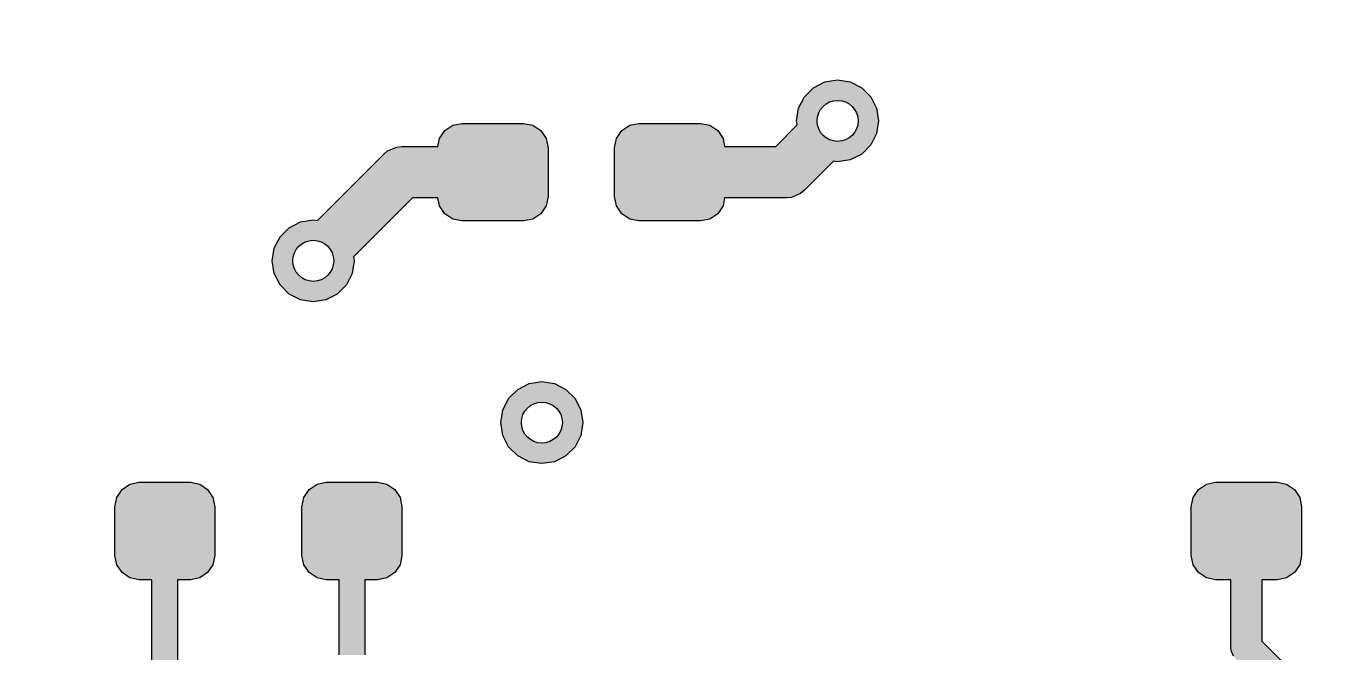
# Model space of a CAD drawing. Header units: millimetres. Extents: x -3894 to -3474, y -291 to 6.
# Drawn here: x -3812.19 to -3799.43, y -69.35 to -63.24 of the extents above; entities that cross this region are included whole.
import ezdxf

# ---------------------------------------------------------------- set-up
doc = ezdxf.new("R2010")
doc.units = ezdxf.units.MM
doc.layers.add('BLACK', color=7, linetype='Continuous')

msp = doc.modelspace()

# ---------------------------------------------------------------- hatches: boundary and pattern name
h = msp.add_hatch(color=256)
h.dxf.hatch_style = 1
h.paths.add_polyline_path([(-3814.988, -77.559), (-3815.007, -77.543), (-3815.052, -77.525), (-3815.076, -77.522), (-3818.711, -77.522), (-3818.767, -77.412), (-3818.856, -77.324), (-3818.967, -77.267), (-3819.091, -77.247), (-3819.215, -77.267), (-3819.326, -77.324), (-3819.415, -77.412), (-3819.471, -77.524), (-3819.491, -77.647), (-3819.471, -77.771), (-3819.415, -77.882), (-3819.326, -77.971), (-3819.215, -78.028), (-3819.091, -78.047), (-3818.967, -78.028), (-3818.856, -77.971), (-3818.767, -77.882), (-3818.711, -77.772), (-3815.128, -77.772), (-3814.668, -78.233), (-3814.668, -78.267), (-3814.671, -78.269), (-3814.687, -78.293), (-3814.693, -78.322), (-3814.693, -79.772), (-3814.687, -79.8), (-3814.671, -79.825), (-3814.647, -79.841), (-3814.618, -79.847), (-3814.468, -79.847), (-3814.439, -79.841), (-3814.415, -79.825), (-3814.399, -79.8), (-3814.393, -79.772), (-3814.393, -78.322), (-3814.399, -78.293), (-3814.415, -78.269), (-3814.418, -78.267), (-3814.418, -78.181), (-3814.42, -78.157), (-3814.426, -78.143), (-3814.439, -78.112), (-3814.454, -78.093)])
h.paths.add_polyline_path([(-3819.291, -77.647, -1), (-3818.891, -77.647, -1)], flags=16)
h.paths.add_polyline_path([(-3815.899, -68.04), (-3815.955, -67.928), (-3816.044, -67.84), (-3816.155, -67.783), (-3816.279, -67.763), (-3816.403, -67.783), (-3816.514, -67.84), (-3816.603, -67.928), (-3816.659, -68.04), (-3816.679, -68.163), (-3816.659, -68.287), (-3816.603, -68.398), (-3816.514, -68.487), (-3816.403, -68.544), (-3816.279, -68.563), (-3816.155, -68.544), (-3816.044, -68.487), (-3815.955, -68.398), (-3815.899, -68.287), (-3815.879, -68.163)])
h.paths.add_polyline_path([(-3816.079, -68.163, -1), (-3816.479, -68.163, -1)], flags=16)
h.paths.add_polyline_path([(-3815.379, -66.663), (-3815.399, -66.54), (-3815.455, -66.428), (-3815.544, -66.34), (-3815.655, -66.283), (-3815.779, -66.263), (-3815.903, -66.283), (-3816.014, -66.34), (-3816.103, -66.428), (-3816.159, -66.54), (-3816.179, -66.663), (-3816.159, -66.787), (-3816.103, -66.898), (-3816.014, -66.987), (-3815.903, -67.044), (-3815.779, -67.063), (-3815.655, -67.044), (-3815.544, -66.987), (-3815.455, -66.898), (-3815.399, -66.787)])
h.paths.add_polyline_path([(-3815.979, -66.663, -1), (-3815.579, -66.663, -1)], flags=16)
h.paths.add_polyline_path([(-3815.379, -65.163), (-3815.399, -65.04), (-3815.455, -64.928), (-3815.544, -64.84), (-3815.655, -64.783), (-3815.779, -64.763), (-3815.903, -64.783), (-3816.014, -64.84), (-3816.103, -64.928), (-3816.159, -65.04), (-3816.179, -65.163), (-3816.159, -65.287), (-3816.103, -65.398), (-3816.014, -65.487), (-3815.903, -65.544), (-3815.779, -65.563), (-3815.655, -65.544), (-3815.544, -65.487), (-3815.455, -65.398), (-3815.399, -65.287)])
h.paths.add_polyline_path([(-3815.979, -65.163, -1), (-3815.579, -65.163, -1)], flags=16)
h.paths.add_polyline_path([(-3812.399, -63.79), (-3812.455, -63.678), (-3812.544, -63.59), (-3812.655, -63.533), (-3812.779, -63.513), (-3812.903, -63.533), (-3813.014, -63.59), (-3813.103, -63.678), (-3813.159, -63.79), (-3813.179, -63.913), (-3813.159, -64.037), (-3813.103, -64.148), (-3813.014, -64.237), (-3812.903, -64.294), (-3812.779, -64.313), (-3812.655, -64.294), (-3812.544, -64.237), (-3812.455, -64.148), (-3812.399, -64.037), (-3812.379, -63.913)])
h.paths.add_polyline_path([(-3812.579, -63.913, -1), (-3812.979, -63.913, -1)], flags=16)
h.paths.add_polyline_path([(-3807.104, -64.426), (-3807.122, -64.335), (-3807.174, -64.258), (-3807.251, -64.206), (-3807.342, -64.188), (-3807.942, -64.188), (-3808.032, -64.206), (-3808.109, -64.258), (-3808.161, -64.335), (-3808.177, -64.413), (-3808.529, -64.413), (-3808.578, -64.418), (-3808.668, -64.456), (-3808.706, -64.487), (-3809.354, -65.135), (-3809.394, -65.128), (-3809.518, -65.148), (-3809.629, -65.205), (-3809.718, -65.293), (-3809.774, -65.405), (-3809.794, -65.528), (-3809.774, -65.652), (-3809.718, -65.763), (-3809.629, -65.852), (-3809.518, -65.909), (-3809.394, -65.928), (-3809.27, -65.909), (-3809.159, -65.852), (-3809.07, -65.763), (-3809.014, -65.652), (-3808.994, -65.528), (-3809, -65.488), (-3808.425, -64.913), (-3808.177, -64.913), (-3808.161, -64.992), (-3808.109, -65.069), (-3808.032, -65.12), (-3807.942, -65.138), (-3807.342, -65.138), (-3807.251, -65.12), (-3807.174, -65.069), (-3807.122, -64.992), (-3807.104, -64.901)])
h.paths.add_polyline_path([(-3809.194, -65.528, -1), (-3809.594, -65.528, -1)], flags=16)
h.paths.add_polyline_path([(-3806.929, -66.783), (-3807.04, -66.726), (-3807.164, -66.706), (-3807.288, -66.726), (-3807.399, -66.783), (-3807.488, -66.871), (-3807.544, -66.983), (-3807.564, -67.106), (-3807.544, -67.23), (-3807.488, -67.341), (-3807.399, -67.43), (-3807.288, -67.487), (-3807.164, -67.506), (-3807.04, -67.487), (-3806.929, -67.43), (-3806.84, -67.341), (-3806.784, -67.23), (-3806.764, -67.106), (-3806.784, -66.983), (-3806.84, -66.871)])
h.paths.add_polyline_path([(-3806.964, -67.106, -1), (-3807.364, -67.106, -1)], flags=16)
h.paths.add_polyline_path([(-3804.319, -64.557), (-3804.279, -64.563), (-3804.155, -64.544), (-3804.044, -64.487), (-3803.955, -64.398), (-3803.899, -64.287), (-3803.879, -64.163), (-3803.899, -64.04), (-3803.955, -63.928), (-3804.044, -63.84), (-3804.155, -63.783), (-3804.279, -63.763), (-3804.403, -63.783), (-3804.514, -63.84), (-3804.603, -63.928), (-3804.659, -64.04), (-3804.679, -64.163), (-3804.673, -64.203), (-3804.883, -64.413), (-3805.382, -64.413), (-3805.397, -64.335), (-3805.449, -64.258), (-3805.526, -64.206), (-3805.617, -64.188), (-3806.217, -64.188), (-3806.307, -64.206), (-3806.384, -64.258), (-3806.436, -64.335), (-3806.454, -64.426), (-3806.454, -64.901), (-3806.436, -64.992), (-3806.384, -65.069), (-3806.307, -65.12), (-3806.217, -65.138), (-3805.617, -65.138), (-3805.526, -65.12), (-3805.449, -65.069), (-3805.397, -64.992), (-3805.382, -64.913), (-3804.779, -64.913), (-3804.73, -64.909), (-3804.64, -64.871), (-3804.602, -64.84)])
h.paths.add_polyline_path([(-3804.479, -64.163, -1), (-3804.079, -64.163, -1)], flags=16)
h = msp.add_hatch(color=256)
h.dxf.hatch_style = 1
h.paths.add_polyline_path([(-3810.354, -67.926), (-3810.372, -67.835), (-3810.424, -67.758), (-3810.501, -67.706), (-3810.592, -67.688), (-3811.092, -67.688), (-3811.182, -67.706), (-3811.259, -67.758), (-3811.311, -67.835), (-3811.329, -67.926), (-3811.329, -68.401), (-3811.311, -68.492), (-3811.259, -68.569), (-3811.182, -68.62), (-3811.092, -68.638), (-3810.967, -68.638), (-3810.967, -70.996), (-3810.944, -70.974), (-3810.833, -70.917), (-3810.717, -70.899), (-3810.717, -68.638), (-3810.592, -68.638), (-3810.501, -68.62), (-3810.424, -68.569), (-3810.372, -68.492), (-3810.354, -68.401)])
h.paths.add_polyline_path([(-3808.529, -67.926), (-3808.547, -67.835), (-3808.599, -67.758), (-3808.676, -67.706), (-3808.767, -67.688), (-3809.267, -67.688), (-3809.357, -67.706), (-3809.434, -67.758), (-3809.486, -67.835), (-3809.504, -67.926), (-3809.504, -68.401), (-3809.486, -68.492), (-3809.434, -68.569), (-3809.357, -68.62), (-3809.267, -68.638), (-3809.142, -68.638), (-3809.142, -69.372), (-3808.892, -69.372), (-3808.892, -68.638), (-3808.767, -68.638), (-3808.676, -68.62), (-3808.599, -68.569), (-3808.547, -68.492), (-3808.529, -68.401)])
h = msp.add_hatch(color=256)
h.dxf.hatch_style = 1
h.paths.add_polyline_path([(-3784.381, -82.427), (-3784.493, -82.37), (-3784.617, -82.351), (-3784.74, -82.37), (-3784.852, -82.427), (-3784.94, -82.516), (-3784.997, -82.627), (-3785.017, -82.751), (-3784.997, -82.874), (-3784.94, -82.986), (-3784.852, -83.074), (-3784.74, -83.131), (-3784.617, -83.151), (-3784.493, -83.131), (-3784.381, -83.074), (-3784.293, -82.986), (-3784.236, -82.874), (-3784.217, -82.751), (-3784.236, -82.627), (-3784.293, -82.516)])
h.paths.add_polyline_path([(-3784.417, -82.751, -1), (-3784.817, -82.751, -1)], flags=16)
h.paths.add_polyline_path([(-3786.705, -81.428), (-3786.794, -81.34), (-3786.905, -81.283), (-3787.029, -81.263), (-3787.153, -81.283), (-3787.264, -81.34), (-3787.353, -81.428), (-3787.409, -81.54), (-3787.429, -81.663), (-3787.409, -81.787), (-3787.353, -81.898), (-3787.264, -81.987), (-3787.153, -82.044), (-3787.029, -82.063), (-3786.905, -82.044), (-3786.794, -81.987), (-3786.705, -81.898), (-3786.649, -81.787), (-3786.629, -81.663), (-3786.649, -81.54)])
h.paths.add_polyline_path([(-3786.829, -81.663, -1), (-3787.229, -81.663, -1)], flags=16)
h.paths.add_polyline_path([(-3788.149, -81.04), (-3788.205, -80.928), (-3788.294, -80.84), (-3788.405, -80.783), (-3788.529, -80.763), (-3788.653, -80.783), (-3788.764, -80.84), (-3788.853, -80.928), (-3788.909, -81.04), (-3788.929, -81.163), (-3788.909, -81.287), (-3788.853, -81.398), (-3788.764, -81.487), (-3788.653, -81.544), (-3788.529, -81.563), (-3788.405, -81.544), (-3788.294, -81.487), (-3788.205, -81.398), (-3788.149, -81.287), (-3788.129, -81.163)])
h.paths.add_polyline_path([(-3788.329, -81.163, -1), (-3788.729, -81.163, -1)], flags=16)
h.paths.add_polyline_path([(-3795.229, -74.326), (-3795.247, -74.235), (-3795.299, -74.158), (-3795.376, -74.106), (-3795.467, -74.088), (-3795.879, -74.088), (-3795.879, -73.493), (-3795.867, -73.493), (-3795.804, -73.481), (-3795.752, -73.446), (-3795.716, -73.393), (-3795.704, -73.331), (-3795.704, -72.096), (-3795.716, -72.034), (-3795.752, -71.981), (-3795.804, -71.946), (-3795.867, -71.933), (-3795.879, -71.933), (-3795.882, -71.904), (-3795.891, -71.882), (-3795.904, -71.85), (-3795.923, -71.827), (-3796.493, -71.257), (-3796.516, -71.239), (-3796.547, -71.226), (-3796.57, -71.216), (-3796.599, -71.213), (-3797.862, -71.213), (-3797.905, -71.128), (-3797.994, -71.04), (-3798.105, -70.983), (-3798.229, -70.963), (-3798.353, -70.983), (-3798.382, -70.998), (-3800.142, -69.239), (-3800.142, -68.638), (-3799.992, -68.638), (-3799.901, -68.62), (-3799.824, -68.569), (-3799.772, -68.492), (-3799.754, -68.401), (-3799.754, -67.926), (-3799.772, -67.835), (-3799.824, -67.758), (-3799.901, -67.706), (-3799.992, -67.688), (-3800.592, -67.688), (-3800.682, -67.706), (-3800.759, -67.758), (-3800.811, -67.835), (-3800.829, -67.926), (-3800.829, -68.401), (-3800.811, -68.492), (-3800.759, -68.569), (-3800.682, -68.62), (-3800.592, -68.638), (-3800.442, -68.638), (-3800.442, -69.301), (-3800.439, -69.33), (-3800.416, -69.384), (-3800.398, -69.407), (-3798.594, -71.21), (-3798.609, -71.24), (-3798.629, -71.363), (-3798.609, -71.487), (-3798.553, -71.598), (-3798.464, -71.687), (-3798.353, -71.744), (-3798.229, -71.763), (-3798.105, -71.744), (-3797.994, -71.687), (-3797.905, -71.598), (-3797.862, -71.513), (-3796.661, -71.513), (-3796.233, -71.942), (-3796.254, -71.946), (-3796.306, -71.981), (-3796.342, -72.034), (-3796.354, -72.096), (-3796.354, -73.331), (-3796.342, -73.393), (-3796.306, -73.446), (-3796.254, -73.481), (-3796.192, -73.493), (-3796.179, -73.493), (-3796.179, -74.121), (-3796.234, -74.158), (-3796.286, -74.235), (-3796.304, -74.326), (-3796.304, -74.801), (-3796.286, -74.892), (-3796.234, -74.969), (-3796.157, -75.02), (-3796.067, -75.038), (-3795.867, -75.038), (-3795.867, -75.688), (-3795.967, -75.688), (-3796.057, -75.706), (-3796.134, -75.758), (-3796.186, -75.835), (-3796.204, -75.926), (-3796.204, -76.401), (-3796.186, -76.492), (-3796.134, -76.569), (-3796.057, -76.62), (-3795.967, -76.638), (-3795.467, -76.638), (-3795.376, -76.62), (-3795.299, -76.569), (-3795.247, -76.492), (-3795.229, -76.401), (-3795.229, -75.926), (-3795.247, -75.835), (-3795.299, -75.758), (-3795.376, -75.706), (-3795.467, -75.688), (-3795.567, -75.688), (-3795.567, -75.038), (-3795.467, -75.038), (-3795.376, -75.02), (-3795.299, -74.969), (-3795.247, -74.892), (-3795.229, -74.801)])
h.paths.add_polyline_path([(-3798.429, -71.363, -1), (-3798.029, -71.363, -1)], flags=16)
h.paths.add_polyline_path([(-3794.754, -72.096), (-3794.766, -72.034), (-3794.802, -71.981), (-3794.854, -71.946), (-3794.917, -71.933), (-3794.929, -71.933), (-3794.929, -70.793), (-3794.917, -70.793), (-3794.854, -70.781), (-3794.802, -70.746), (-3794.766, -70.693), (-3794.754, -70.631), (-3794.754, -69.396), (-3794.766, -69.334), (-3794.802, -69.281), (-3794.854, -69.246), (-3794.917, -69.233), (-3794.929, -69.233), (-3794.929, -68.638), (-3794.867, -68.638), (-3794.776, -68.62), (-3794.699, -68.569), (-3794.647, -68.492), (-3794.629, -68.401), (-3794.629, -67.926), (-3794.647, -67.835), (-3794.699, -67.758), (-3794.776, -67.706), (-3794.867, -67.688), (-3795.367, -67.688), (-3795.457, -67.706), (-3795.534, -67.758), (-3795.586, -67.835), (-3795.604, -67.926), (-3795.604, -68.401), (-3795.586, -68.492), (-3795.534, -68.569), (-3795.457, -68.62), (-3795.367, -68.638), (-3795.229, -68.638), (-3795.229, -69.233), (-3795.242, -69.233), (-3795.304, -69.246), (-3795.356, -69.281), (-3795.392, -69.334), (-3795.404, -69.396), (-3795.404, -70.631), (-3795.392, -70.693), (-3795.356, -70.746), (-3795.304, -70.781), (-3795.242, -70.793), (-3795.229, -70.793), (-3795.229, -71.933), (-3795.242, -71.933), (-3795.304, -71.946), (-3795.356, -71.981), (-3795.392, -72.034), (-3795.404, -72.096), (-3795.404, -73.331), (-3795.392, -73.393), (-3795.356, -73.446), (-3795.304, -73.481), (-3795.242, -73.493), (-3794.917, -73.493), (-3794.854, -73.481), (-3794.802, -73.446), (-3794.766, -73.393), (-3794.754, -73.331)])
h.paths.add_polyline_path([(-3796.654, -70.113), (-3796.396, -70.113), (-3796.353, -70.198), (-3796.264, -70.287), (-3796.153, -70.344), (-3796.029, -70.363), (-3795.905, -70.344), (-3795.794, -70.287), (-3795.705, -70.198), (-3795.649, -70.087), (-3795.629, -69.963), (-3795.649, -69.84), (-3795.705, -69.728), (-3795.794, -69.64), (-3795.905, -69.583), (-3796.029, -69.563), (-3796.153, -69.583), (-3796.264, -69.64), (-3796.353, -69.728), (-3796.396, -69.813), (-3796.654, -69.813), (-3796.654, -69.396), (-3796.666, -69.334), (-3796.702, -69.281), (-3796.754, -69.246), (-3796.817, -69.233), (-3797.142, -69.233), (-3797.204, -69.246), (-3797.256, -69.281), (-3797.292, -69.334), (-3797.304, -69.396), (-3797.304, -70.631), (-3797.292, -70.693), (-3797.256, -70.746), (-3797.204, -70.781), (-3797.142, -70.793), (-3796.817, -70.793), (-3796.754, -70.781), (-3796.702, -70.746), (-3796.666, -70.693), (-3796.654, -70.631)], flags=17)
h.paths.add_polyline_path([(-3796.229, -69.963, -1), (-3795.829, -69.963, -1)], flags=16)
h.paths.add_polyline_path([(-3796.454, -67.926), (-3796.472, -67.835), (-3796.524, -67.758), (-3796.601, -67.706), (-3796.692, -67.688), (-3797.192, -67.688), (-3797.282, -67.706), (-3797.359, -67.758), (-3797.411, -67.835), (-3797.429, -67.926), (-3797.429, -68.013), (-3798.029, -68.013), (-3798.029, -67.926), (-3798.047, -67.835), (-3798.099, -67.758), (-3798.176, -67.706), (-3798.267, -67.688), (-3798.867, -67.688), (-3798.957, -67.706), (-3799.034, -67.758), (-3799.086, -67.835), (-3799.104, -67.926), (-3799.104, -68.401), (-3799.086, -68.492), (-3799.034, -68.569), (-3798.957, -68.62), (-3798.867, -68.638), (-3798.717, -68.638), (-3798.717, -68.777), (-3798.753, -68.783), (-3798.864, -68.84), (-3798.953, -68.928), (-3799.009, -69.04), (-3799.029, -69.163), (-3799.009, -69.287), (-3798.953, -69.398), (-3798.864, -69.487), (-3798.753, -69.544), (-3798.629, -69.563), (-3798.505, -69.544), (-3798.394, -69.487), (-3798.305, -69.398), (-3798.249, -69.287), (-3798.229, -69.163), (-3798.249, -69.04), (-3798.305, -68.928), (-3798.394, -68.84), (-3798.417, -68.828), (-3798.417, -68.638), (-3798.267, -68.638), (-3798.176, -68.62), (-3798.099, -68.569), (-3798.047, -68.492), (-3798.029, -68.401), (-3798.029, -68.313), (-3797.429, -68.313), (-3797.429, -68.401), (-3797.411, -68.492), (-3797.359, -68.569), (-3797.282, -68.62), (-3797.192, -68.638), (-3796.692, -68.638), (-3796.601, -68.62), (-3796.524, -68.569), (-3796.472, -68.492), (-3796.454, -68.401)], flags=17)
h.paths.add_polyline_path([(-3798.429, -69.163, -1), (-3798.829, -69.163, -1)], flags=16)

# ---------------------------------------------------------------- linework, layer by layer
at = {"layer": 'BLACK', "linetype": 'Continuous'}
for p, q in [((-3804.514, -63.84), (-3804.403, -63.783)), ((-3804.514, -63.84), (-3804.403, -63.783)), ((-3804.403, -63.783), (-3804.279, -63.763)), ((-3804.403, -63.783), (-3804.279, -63.763)), ((-3804.279, -63.763), (-3804.155, -63.783)), ((-3804.279, -63.763), (-3804.155, -63.783)), ((-3804.155, -63.783), (-3804.044, -63.84)), ((-3804.155, -63.783), (-3804.044, -63.84)), ((-3804.659, -64.04), (-3804.603, -63.928)), ((-3804.659, -64.04), (-3804.603, -63.928)), ((-3804.603, -63.928), (-3804.514, -63.84)), ((-3804.603, -63.928), (-3804.514, -63.84)), ((-3804.044, -63.84), (-3803.955, -63.928)), ((-3804.044, -63.84), (-3803.955, -63.928)), ((-3803.955, -63.928), (-3803.899, -64.04)), ((-3803.955, -63.928), (-3803.899, -64.04)), ((-3804.679, -64.163), (-3804.659, -64.04)), ((-3804.679, -64.163), (-3804.659, -64.04)), ((-3803.899, -64.04), (-3803.879, -64.163)), ((-3803.899, -64.04), (-3803.879, -64.163)), ((-3808.109, -64.258), (-3808.032, -64.206)), ((-3808.109, -64.258), (-3808.032, -64.206)), ((-3808.032, -64.206), (-3807.942, -64.188)), ((-3808.032, -64.206), (-3807.942, -64.188)), ((-3807.942, -64.188), (-3807.342, -64.188)), ((-3807.942, -64.188), (-3807.342, -64.188)), ((-3807.342, -64.188), (-3807.251, -64.206)), ((-3807.342, -64.188), (-3807.251, -64.206)), ((-3807.251, -64.206), (-3807.174, -64.258)), ((-3807.251, -64.206), (-3807.174, -64.258)), ((-3806.384, -64.258), (-3806.307, -64.206)), ((-3806.384, -64.258), (-3806.307, -64.206)), ((-3806.307, -64.206), (-3806.217, -64.188)), ((-3806.307, -64.206), (-3806.217, -64.188)), ((-3806.217, -64.188), (-3805.617, -64.188)), ((-3806.217, -64.188), (-3805.617, -64.188)), ((-3805.617, -64.188), (-3805.526, -64.206)), ((-3805.617, -64.188), (-3805.526, -64.206)), ((-3805.526, -64.206), (-3805.449, -64.258)), ((-3805.526, -64.206), (-3805.449, -64.258)), ((-3804.883, -64.413), (-3804.673, -64.203)), ((-3804.883, -64.413), (-3804.673, -64.203)), ((-3804.673, -64.203), (-3804.679, -64.163)), ((-3804.673, -64.203), (-3804.679, -64.163)), ((-3803.879, -64.163), (-3803.899, -64.287)), ((-3803.879, -64.163), (-3803.899, -64.287)), ((-3808.177, -64.413), (-3808.161, -64.335)), ((-3808.177, -64.413), (-3808.161, -64.335)), ((-3808.161, -64.335), (-3808.109, -64.258)), ((-3808.161, -64.335), (-3808.109, -64.258)), ((-3807.174, -64.258), (-3807.122, -64.335)), ((-3807.174, -64.258), (-3807.122, -64.335)), ((-3807.122, -64.335), (-3807.104, -64.426)), ((-3807.122, -64.335), (-3807.104, -64.426)), ((-3806.454, -64.426), (-3806.436, -64.335)), ((-3806.454, -64.426), (-3806.436, -64.335)), ((-3806.436, -64.335), (-3806.384, -64.258)), ((-3806.436, -64.335), (-3806.384, -64.258)), ((-3805.449, -64.258), (-3805.397, -64.335)), ((-3805.449, -64.258), (-3805.397, -64.335)), ((-3805.397, -64.335), (-3805.382, -64.413)), ((-3805.397, -64.335), (-3805.382, -64.413)), ((-3803.899, -64.287), (-3803.955, -64.398)), ((-3803.899, -64.287), (-3803.955, -64.398)), ((-3808.706, -64.487), (-3808.668, -64.456)), ((-3808.706, -64.487), (-3808.668, -64.456)), ((-3808.668, -64.456), (-3808.578, -64.418)), ((-3808.668, -64.456), (-3808.578, -64.418)), ((-3808.578, -64.418), (-3808.529, -64.413)), ((-3808.578, -64.418), (-3808.529, -64.413)), ((-3808.578, -64.418), (-3808.578, -64.418)), ((-3808.578, -64.418), (-3808.578, -64.418)), ((-3808.529, -64.413), (-3808.177, -64.413)), ((-3808.529, -64.413), (-3808.177, -64.413)), ((-3807.104, -64.426), (-3807.104, -64.901)), ((-3807.104, -64.426), (-3807.104, -64.901)), ((-3806.454, -64.901), (-3806.454, -64.426)), ((-3806.454, -64.901), (-3806.454, -64.426)), ((-3805.382, -64.413), (-3804.883, -64.413)), ((-3805.382, -64.413), (-3804.883, -64.413)), ((-3803.955, -64.398), (-3804.044, -64.487)), ((-3803.955, -64.398), (-3804.044, -64.487)), ((-3809.354, -65.135), (-3808.706, -64.487)), ((-3809.354, -65.135), (-3808.706, -64.487)), ((-3804.319, -64.557), (-3804.602, -64.84)), ((-3804.319, -64.557), (-3804.602, -64.84)), ((-3804.279, -64.563), (-3804.319, -64.557)), ((-3804.279, -64.563), (-3804.319, -64.557)), ((-3804.155, -64.544), (-3804.279, -64.563)), ((-3804.155, -64.544), (-3804.279, -64.563)), ((-3804.044, -64.487), (-3804.155, -64.544)), ((-3804.044, -64.487), (-3804.155, -64.544)), ((-3804.602, -64.84), (-3804.64, -64.871)), ((-3804.602, -64.84), (-3804.64, -64.871)), ((-3808.425, -64.913), (-3809, -65.488)), ((-3808.425, -64.913), (-3809, -65.488)), ((-3808.177, -64.913), (-3808.425, -64.913)), ((-3808.177, -64.913), (-3808.425, -64.913)), ((-3808.161, -64.992), (-3808.177, -64.913)), ((-3808.161, -64.992), (-3808.177, -64.913)), ((-3807.104, -64.901), (-3807.122, -64.992)), ((-3807.104, -64.901), (-3807.122, -64.992)), ((-3806.436, -64.992), (-3806.454, -64.901)), ((-3806.436, -64.992), (-3806.454, -64.901)), ((-3805.382, -64.913), (-3805.397, -64.992)), ((-3805.382, -64.913), (-3805.397, -64.992)), ((-3804.779, -64.913), (-3805.382, -64.913)), ((-3804.779, -64.913), (-3805.382, -64.913)), ((-3804.73, -64.909), (-3804.779, -64.913)), ((-3804.73, -64.909), (-3804.779, -64.913)), ((-3804.64, -64.871), (-3804.73, -64.909)), ((-3804.64, -64.871), (-3804.73, -64.909)), ((-3804.64, -64.871), (-3804.64, -64.871)), ((-3804.64, -64.871), (-3804.64, -64.871)), ((-3808.109, -65.069), (-3808.161, -64.992)), ((-3808.109, -65.069), (-3808.161, -64.992)), ((-3808.032, -65.12), (-3808.109, -65.069)), ((-3808.032, -65.12), (-3808.109, -65.069)), ((-3807.174, -65.069), (-3807.251, -65.12)), ((-3807.174, -65.069), (-3807.251, -65.12)), ((-3807.122, -64.992), (-3807.174, -65.069)), ((-3807.122, -64.992), (-3807.174, -65.069)), ((-3806.384, -65.069), (-3806.436, -64.992)), ((-3806.384, -65.069), (-3806.436, -64.992)), ((-3806.307, -65.12), (-3806.384, -65.069)), ((-3806.307, -65.12), (-3806.384, -65.069)), ((-3805.449, -65.069), (-3805.526, -65.12)), ((-3805.449, -65.069), (-3805.526, -65.12)), ((-3805.397, -64.992), (-3805.449, -65.069)), ((-3805.397, -64.992), (-3805.449, -65.069)), ((-3809.718, -65.293), (-3809.629, -65.205)), ((-3809.718, -65.293), (-3809.629, -65.205)), ((-3809.629, -65.205), (-3809.518, -65.148)), ((-3809.629, -65.205), (-3809.518, -65.148)), ((-3809.518, -65.148), (-3809.394, -65.128)), ((-3809.518, -65.148), (-3809.394, -65.128)), ((-3809.394, -65.128), (-3809.354, -65.135)), ((-3809.394, -65.128), (-3809.354, -65.135)), ((-3807.942, -65.138), (-3808.032, -65.12)), ((-3807.942, -65.138), (-3808.032, -65.12)), ((-3807.342, -65.138), (-3807.942, -65.138)), ((-3807.342, -65.138), (-3807.942, -65.138)), ((-3807.251, -65.12), (-3807.342, -65.138)), ((-3807.251, -65.12), (-3807.342, -65.138)), ((-3806.217, -65.138), (-3806.307, -65.12)), ((-3806.217, -65.138), (-3806.307, -65.12)), ((-3805.617, -65.138), (-3806.217, -65.138)), ((-3805.617, -65.138), (-3806.217, -65.138)), ((-3805.526, -65.12), (-3805.617, -65.138)), ((-3805.526, -65.12), (-3805.617, -65.138)), ((-3809.774, -65.405), (-3809.718, -65.293)), ((-3809.774, -65.405), (-3809.718, -65.293)), ((-3809.794, -65.528), (-3809.774, -65.405)), ((-3809.794, -65.528), (-3809.774, -65.405)), ((-3809.774, -65.652), (-3809.794, -65.528)), ((-3809.774, -65.652), (-3809.794, -65.528)), ((-3808.994, -65.528), (-3809.014, -65.652)), ((-3808.994, -65.528), (-3809.014, -65.652)), ((-3809, -65.488), (-3808.994, -65.528)), ((-3809, -65.488), (-3808.994, -65.528)), ((-3809.718, -65.763), (-3809.774, -65.652)), ((-3809.718, -65.763), (-3809.774, -65.652)), ((-3809.014, -65.652), (-3809.07, -65.763)), ((-3809.014, -65.652), (-3809.07, -65.763)), ((-3809.629, -65.852), (-3809.718, -65.763)), ((-3809.629, -65.852), (-3809.718, -65.763)), ((-3809.518, -65.909), (-3809.629, -65.852)), ((-3809.518, -65.909), (-3809.629, -65.852)), ((-3809.159, -65.852), (-3809.27, -65.909)), ((-3809.159, -65.852), (-3809.27, -65.909)), ((-3809.07, -65.763), (-3809.159, -65.852)), ((-3809.07, -65.763), (-3809.159, -65.852)), ((-3809.394, -65.928), (-3809.518, -65.909)), ((-3809.394, -65.928), (-3809.518, -65.909)), ((-3809.27, -65.909), (-3809.394, -65.928)), ((-3809.27, -65.909), (-3809.394, -65.928)), ((-3807.399, -66.783), (-3807.288, -66.726)), ((-3807.399, -66.783), (-3807.288, -66.726)), ((-3807.288, -66.726), (-3807.164, -66.706)), ((-3807.288, -66.726), (-3807.164, -66.706)), ((-3807.164, -66.706), (-3807.04, -66.726)), ((-3807.164, -66.706), (-3807.04, -66.726)), ((-3807.04, -66.726), (-3806.929, -66.783)), ((-3807.04, -66.726), (-3806.929, -66.783)), ((-3807.544, -66.983), (-3807.488, -66.871)), ((-3807.544, -66.983), (-3807.488, -66.871)), ((-3807.488, -66.871), (-3807.399, -66.783)), ((-3807.488, -66.871), (-3807.399, -66.783)), ((-3806.929, -66.783), (-3806.84, -66.871)), ((-3806.929, -66.783), (-3806.84, -66.871)), ((-3806.84, -66.871), (-3806.784, -66.983)), ((-3806.84, -66.871), (-3806.784, -66.983)), ((-3807.564, -67.106), (-3807.544, -66.983)), ((-3807.564, -67.106), (-3807.544, -66.983)), ((-3806.784, -66.983), (-3806.764, -67.106)), ((-3806.784, -66.983), (-3806.764, -67.106)), ((-3807.544, -67.23), (-3807.564, -67.106)), ((-3807.544, -67.23), (-3807.564, -67.106)), ((-3806.764, -67.106), (-3806.784, -67.23)), ((-3806.764, -67.106), (-3806.784, -67.23)), ((-3807.488, -67.341), (-3807.544, -67.23)), ((-3807.488, -67.341), (-3807.544, -67.23)), ((-3806.784, -67.23), (-3806.84, -67.341)), ((-3806.784, -67.23), (-3806.84, -67.341)), ((-3807.399, -67.43), (-3807.488, -67.341)), ((-3807.399, -67.43), (-3807.488, -67.341)), ((-3806.84, -67.341), (-3806.929, -67.43)), ((-3806.84, -67.341), (-3806.929, -67.43)), ((-3807.288, -67.487), (-3807.399, -67.43)), ((-3807.288, -67.487), (-3807.399, -67.43)), ((-3807.164, -67.506), (-3807.288, -67.487)), ((-3807.164, -67.506), (-3807.288, -67.487)), ((-3807.04, -67.487), (-3807.164, -67.506)), ((-3807.04, -67.487), (-3807.164, -67.506)), ((-3806.929, -67.43), (-3807.04, -67.487)), ((-3806.929, -67.43), (-3807.04, -67.487)), ((-3811.311, -67.835), (-3811.259, -67.758)), ((-3811.259, -67.758), (-3811.182, -67.706)), ((-3811.182, -67.706), (-3811.092, -67.688)), ((-3811.092, -67.688), (-3810.592, -67.688)), ((-3810.592, -67.688), (-3810.501, -67.706)), ((-3810.501, -67.706), (-3810.424, -67.758)), ((-3810.424, -67.758), (-3810.372, -67.835)), ((-3809.486, -67.835), (-3809.434, -67.758)), ((-3809.434, -67.758), (-3809.357, -67.706)), ((-3809.357, -67.706), (-3809.267, -67.688)), ((-3809.267, -67.688), (-3808.767, -67.688)), ((-3808.767, -67.688), (-3808.676, -67.706)), ((-3808.676, -67.706), (-3808.599, -67.758)), ((-3808.599, -67.758), (-3808.547, -67.835)), ((-3800.811, -67.835), (-3800.759, -67.758)), ((-3800.811, -67.835), (-3800.759, -67.758)), ((-3800.759, -67.758), (-3800.682, -67.706)), ((-3800.759, -67.758), (-3800.682, -67.706)), ((-3800.682, -67.706), (-3800.592, -67.688)), ((-3800.682, -67.706), (-3800.592, -67.688)), ((-3800.592, -67.688), (-3799.992, -67.688)), ((-3800.592, -67.688), (-3799.992, -67.688)), ((-3799.992, -67.688), (-3799.901, -67.706)), ((-3799.992, -67.688), (-3799.901, -67.706)), ((-3799.901, -67.706), (-3799.824, -67.758)), ((-3799.901, -67.706), (-3799.824, -67.758)), ((-3799.824, -67.758), (-3799.772, -67.835)), ((-3799.824, -67.758), (-3799.772, -67.835)), ((-3811.329, -67.926), (-3811.311, -67.835)), ((-3810.372, -67.835), (-3810.354, -67.926)), ((-3809.504, -67.926), (-3809.486, -67.835)), ((-3808.547, -67.835), (-3808.529, -67.926)), ((-3800.829, -67.926), (-3800.811, -67.835)), ((-3800.829, -67.926), (-3800.811, -67.835)), ((-3799.772, -67.835), (-3799.754, -67.926)), ((-3799.772, -67.835), (-3799.754, -67.926)), ((-3811.329, -68.401), (-3811.329, -67.926)), ((-3810.354, -67.926), (-3810.354, -68.401)), ((-3809.504, -68.401), (-3809.504, -67.926)), ((-3808.529, -67.926), (-3808.529, -68.401)), ((-3800.829, -68.401), (-3800.829, -67.926)), ((-3800.829, -68.401), (-3800.829, -67.926)), ((-3799.754, -67.926), (-3799.754, -68.401)), ((-3799.754, -67.926), (-3799.754, -68.401)), ((-3811.311, -68.492), (-3811.329, -68.401)), ((-3810.354, -68.401), (-3810.372, -68.492)), ((-3809.486, -68.492), (-3809.504, -68.401)), ((-3808.529, -68.401), (-3808.547, -68.492)), ((-3800.811, -68.492), (-3800.829, -68.401)), ((-3800.811, -68.492), (-3800.829, -68.401)), ((-3799.754, -68.401), (-3799.772, -68.492)), ((-3799.754, -68.401), (-3799.772, -68.492)), ((-3811.259, -68.569), (-3811.311, -68.492)), ((-3810.372, -68.492), (-3810.424, -68.569)), ((-3809.434, -68.569), (-3809.486, -68.492)), ((-3808.547, -68.492), (-3808.599, -68.569)), ((-3800.759, -68.569), (-3800.811, -68.492)), ((-3800.759, -68.569), (-3800.811, -68.492)), ((-3799.772, -68.492), (-3799.824, -68.569)), ((-3799.772, -68.492), (-3799.824, -68.569)), ((-3811.182, -68.62), (-3811.259, -68.569)), ((-3811.092, -68.638), (-3811.182, -68.62)), ((-3810.967, -68.638), (-3811.092, -68.638)), ((-3810.967, -70.996), (-3810.967, -68.638)), ((-3810.592, -68.638), (-3810.717, -68.638)), ((-3810.717, -68.638), (-3810.717, -70.899)), ((-3810.501, -68.62), (-3810.592, -68.638)), ((-3810.424, -68.569), (-3810.501, -68.62)), ((-3809.357, -68.62), (-3809.434, -68.569)), ((-3809.267, -68.638), (-3809.357, -68.62)), ((-3809.142, -68.638), (-3809.267, -68.638)), ((-3809.142, -69.372), (-3809.142, -68.638)), ((-3808.767, -68.638), (-3808.892, -68.638)), ((-3808.892, -68.638), (-3808.892, -69.372)), ((-3808.676, -68.62), (-3808.767, -68.638)), ((-3808.599, -68.569), (-3808.676, -68.62)), ((-3800.682, -68.62), (-3800.759, -68.569)), ((-3800.682, -68.62), (-3800.759, -68.569)), ((-3800.592, -68.638), (-3800.682, -68.62)), ((-3800.592, -68.638), (-3800.682, -68.62)), ((-3800.442, -68.638), (-3800.592, -68.638)), ((-3800.442, -68.638), (-3800.592, -68.638)), ((-3800.442, -69.301), (-3800.442, -68.638)), ((-3800.442, -69.301), (-3800.442, -68.638)), ((-3799.992, -68.638), (-3800.142, -68.638)), ((-3800.142, -68.638), (-3800.142, -69.239)), ((-3799.992, -68.638), (-3800.142, -68.638)), ((-3800.142, -68.638), (-3800.142, -69.239)), ((-3799.901, -68.62), (-3799.992, -68.638)), ((-3799.901, -68.62), (-3799.992, -68.638)), ((-3799.824, -68.569), (-3799.901, -68.62)), ((-3799.824, -68.569), (-3799.901, -68.62)), ((-3800.439, -69.33), (-3800.442, -69.301)), ((-3800.439, -69.33), (-3800.442, -69.301)), ((-3800.142, -69.239), (-3798.382, -70.998)), ((-3800.142, -69.239), (-3798.382, -70.998)), ((-3800.416, -69.384), (-3800.439, -69.33)), ((-3800.416, -69.384), (-3800.439, -69.33))]:
    msp.add_line(p, q, dxfattribs=at)
at = {"layer": 'BLACK'}
for centre in [(-3804.279, -64.163), (-3804.279, -64.163), (-3809.394, -65.528), (-3809.394, -65.528), (-3807.164, -67.106), (-3807.164, -67.106)]:
    msp.add_circle(centre, 0.2, dxfattribs=at)
msp.add_arc((-3808.579, -86.238), 33.5, 0, 180, dxfattribs=at)
msp.add_arc((-3808.579, -86.238), 33.5, 0, 180, dxfattribs=at)

doc.saveas('drawing.dxf')
